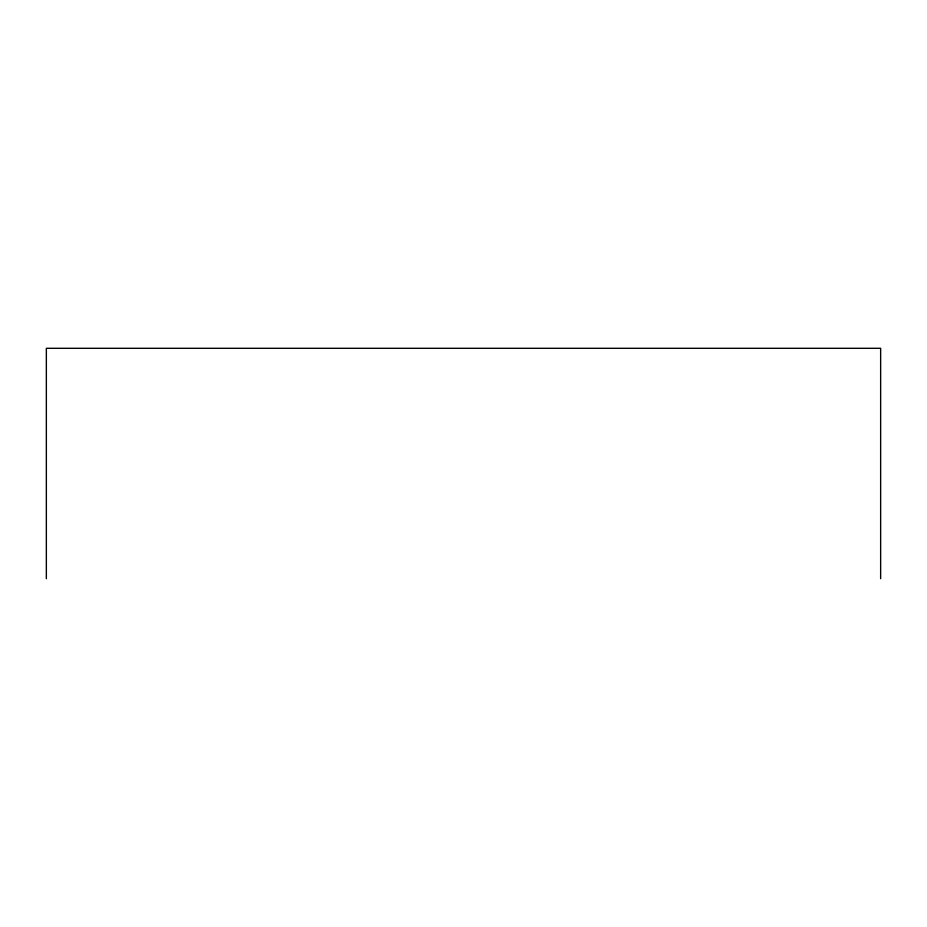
<?xml version="1.0" encoding="UTF-8"?>
<svg xmlns="http://www.w3.org/2000/svg" width="927" height="927" viewBox="0 0 927 927"><rect width="100%" height="100%" fill="white"/><g stroke="black" fill="none" stroke-linecap="round" stroke-linejoin="round"><path stroke-width="1.39" d="M880.65 578.703L880.65 348.297L46.35 348.297L46.35 578.703"/></g></svg>
